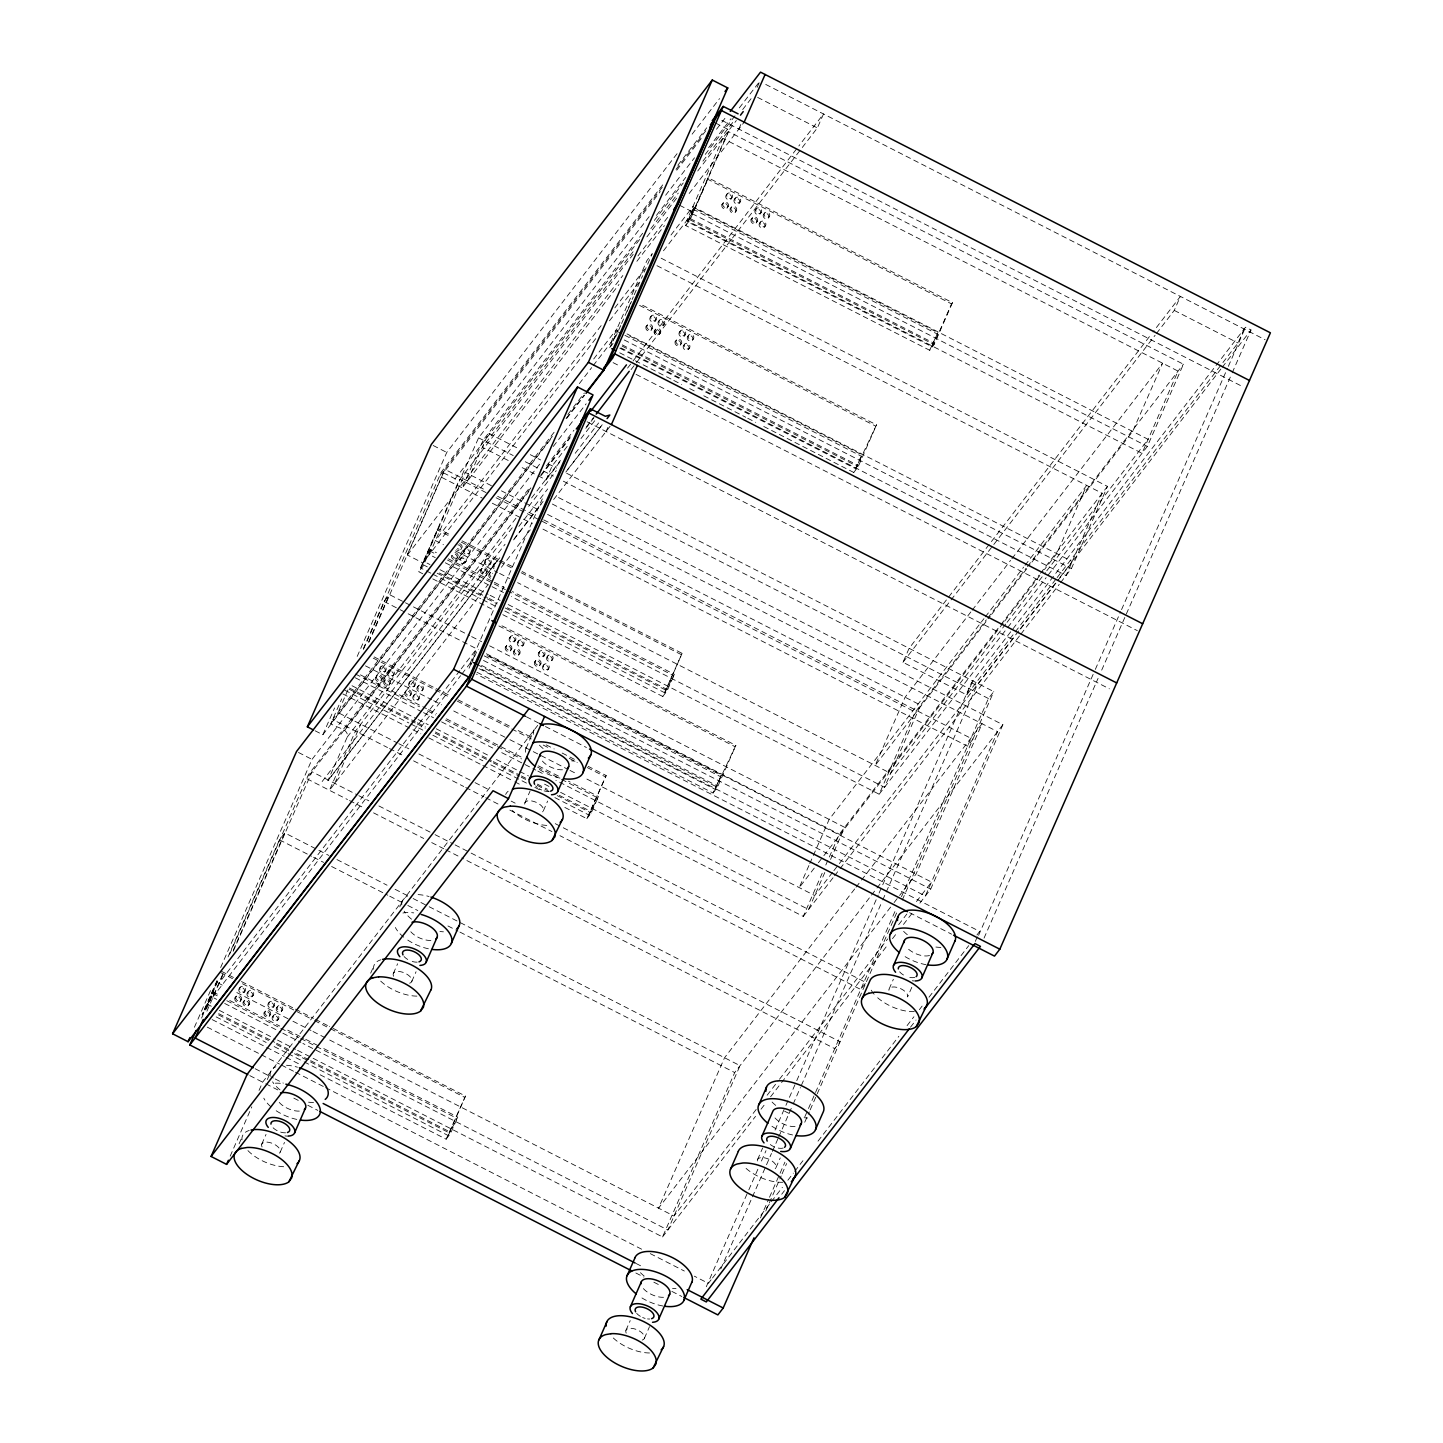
<?xml version="1.0" encoding="UTF-8"?>
<svg xmlns="http://www.w3.org/2000/svg" width="1443" height="1443" viewBox="0 0 1443 1443"><rect width="100%" height="100%" fill="white"/><g stroke="black" fill="none" stroke-linecap="round" stroke-linejoin="round"><path stroke-width="0.75" stroke-dasharray="5 3.75" d="M499.801 557.738L327.886 780.735L347.276 737.012C349.098 728.264 335.263 727.813 330.862 723.592L341.72 698.863M270.49 1014.573L270.689 1013.888A3.084 2.67 37.6 0 0 265.079 1011.651L264.881 1012.319A3.084 2.67 37.6 0 0 270.49 1014.573L269.156 1016.359M411.183 694.047L411.399 693.361A3.084 2.67 37.6 0 0 405.79 691.125L405.573 691.792A3.084 2.67 37.6 0 0 411.183 694.047L409.866 695.833M480.772 570.147L480.573 570.833A3.084 2.67 37.6 0 0 486.183 573.069L486.399 572.402A3.084 2.67 37.6 0 0 480.772 570.147L481.691 568.993M534.505 662.193L534.307 662.86A3.084 2.67 37.6 0 0 539.916 665.115L540.115 664.429A3.084 2.67 37.6 0 0 534.505 662.193L535.84 660.389M681.547 343.362L681.763 342.694A3.084 2.67 37.6 0 0 676.154 340.44L675.937 341.125A3.084 2.67 37.6 0 0 681.547 343.362L680.212 345.166M752.074 218.254L751.875 218.939A3.084 2.67 37.6 0 0 757.485 221.176L757.683 220.508A3.084 2.67 37.6 0 0 752.074 218.254L751.118 219.552M451.641 555.339L451.461 555.771A3.084 2.67 37.6 0 0 456.98 558.315L457.233 557.647A3.084 2.67 37.6 0 0 452.723 554.166M194.408 1027.272L211.598 988.13M220.653 967.513L312.013 759.397L540.927 462.463M315.097 730.789L322.835 734.74L334.596 707.954M357.197 656.439L446.753 452.435L678.408 151.948M217.027 980.519L202.128 1014.447L206.529 1008.765L213.744 992.315L219.733 995.399M217.153 981.186L204.166 1010.767L213.744 992.315M211.327 1006.258L207.305 1004.202L217.226 981.601M228.048 956.943L279.473 839.826L284.794 832.918L316.883 849.332M363.347 648.737L384.091 601.497L389.412 594.588L403.445 601.749M201.587 1018.109L218.795 978.895M229.671 954.112L308.495 774.548L529.924 487.337M363.438 649.386L441.251 472.114L664.069 183.117M222.565 974.692L212.644 997.293L216.648 999.35M233.387 950.035L284.794 832.918M368.668 641.828L389.412 594.588M206.908 1011.2L224.116 971.987M233.189 951.334L312.013 771.752L356.836 794.66M347.943 689.898L337.987 712.571L396.843 742.676M368.759 642.478L444.787 469.318L485.588 490.169M595.761 338.618L422.853 562.914L407.377 554.996L443.452 472.817L660.281 191.558M422.763 573.773L418.777 571.735L458.928 480.717L633.188 254.311M430.79 573.16L420.797 568.055L438.113 528.607L450.108 534.74M649.134 216.648L478.589 437.86L460.642 478.3M420.797 568.055L430.375 549.603L436.363 552.669M430.375 549.603L423.16 566.053L418.777 571.735M334.776 783.387L360.75 724.224M467.55 480.952L488.474 433.279L518.542 448.665M230.177 1156.15L251.822 1106.835M259.037 1090.403L262.644 1082.178L537.716 725.396M239.087 1143.83L242.586 1135.857M267.298 1079.562L270.797 1071.59M538.095 475.757L546.067 479.834L552.2 465.855L568.65 444.534M470.147 663.275L542.297 498.899M610.858 342.749L646.933 260.57L652.254 253.661L641.432 278.319M469.047 668.253L476.262 651.803M609.758 347.727L617.911 330.068L611.778 344.029M471.067 664.556L476.334 652.579M620.688 325.577L616.179 335.84L593.037 365.855M621.59 323.521L633.315 296.807M634.217 294.751L640.53 280.375M261.76 1144.137L266.017 1134.432M627.272 311.201L631.601 301.334M952.47 302.669L951.532 303.896L707.521 179.148L708.459 177.922L952.47 302.669L934.072 344.588L929.689 350.288L685.678 225.523L693.83 207.882L937.842 332.63L931.709 346.591L687.698 221.843L693.83 207.882M280.213 1152.127L284.487 1142.423M687.698 221.843L690.205 218.596L728.192 131.475L1183.422 364.213L1147.347 446.392L1047.51 575.901M663.491 250.775L693.199 212.229L729.274 130.05L713.798 122.132M685.678 225.523L690.061 219.841L708.459 177.922M606.078 431.493L607.864 427.417M738.834 129.058L741.449 123.088M757.142 87.374L759.758 81.385L737.589 110.155M370.671 973.159L374.17 965.187M399.747 906.907L402.381 900.937M393.344 973.484L397.601 963.762M411.796 981.456L416.053 971.752M526.082 748.196L533.946 730.266M802.29 147.493L817.369 127.94L823.502 113.961L798.827 145.959M524.909 802.813L530.032 791.161M543.362 810.804L547.637 801.081M320.13 1074.782L446.14 1139.194L465.476 1096.067L329.473 1026.532M564.844 807.431L586.832 818.668L606.186 775.54L588.185 766.341M304.166 1061.886L448.16 1135.515L465.476 1096.067M554.87 797.6L588.87 814.988L606.186 775.54M448.16 1135.515L457.738 1117.08L321.735 1047.546M588.87 814.988L598.448 796.554L568.434 781.204M446.14 1139.194L450.523 1133.513L457.738 1117.08M586.832 818.668L591.233 812.986L598.448 796.554M502.777 614.682L662.77 696.482L682.106 653.354L522.113 571.554M504.797 611.002L664.79 692.802L682.106 653.354M664.79 692.802L674.368 674.35L512.373 591.54M662.77 696.482L667.153 690.8L674.368 674.35M477.056 672.33L713.058 793.001L721.211 775.342L485.209 654.671M763.744 426.461L853.751 472.474L861.904 454.816L627.903 335.173M479.076 668.65L715.079 789.303L721.211 775.342M619.769 348.124L855.771 468.777L861.904 454.816M715.079 789.303L735.84 745.382L499.837 624.729M855.771 468.777L876.532 424.873L640.53 304.202M713.058 793.001L717.442 787.301L735.84 745.382M853.751 472.474L858.134 466.774L876.532 424.873M929.689 350.288L937.842 332.63M931.709 346.591L934.216 343.344L951.532 303.896M808.91 865.547L799.224 887.625L817.027 864.519M809.794 863.545L812.427 857.521M813.311 855.519L829.166 819.408L983.946 618.65M1055.753 579.365L966.702 694.877L902.975 662.301L909.108 648.322L1151.622 333.766M297.547 1050.342L662.535 1236.94L734.703 1072.564L870.147 896.879M560.587 792.351L803.246 916.413L822.185 873.268M825.793 865.042L839.321 834.234L999.422 626.551M824.801 872.528L808.567 909.505L555.88 780.32M830.555 859.415L844.642 827.326L489.682 645.851M625.937 1330.338L630.212 1320.634M508.17 604.545L879.166 794.227L915.259 712.048L986.327 619.859M644.408 1338.31L649.512 1326.658M757.521 1159.667L762.644 1148.015M706.276 1286.759L747.907 1191.936M748.809 1189.88L757.864 1169.263M761.471 1161.02L765.999 1150.702M775.053 1130.085L785.01 1107.412M785.912 1105.356L795.869 1082.683M796.77 1080.609L878.21 895.075M879.112 893.019L881.835 886.832M882.737 884.775L971.428 682.737L1245.543 327.2L1251.009 329.978L1231.997 373.268M966.702 694.877L972.835 680.916M720.779 1268.938L771.464 1153.498M772.366 1151.442L777.795 1139.068M778.697 1137.012L792.279 1106.078M793.181 1104.021L800.414 1087.535M801.334 1085.461L881.871 902.001M882.773 899.927L976.893 685.533L1015.259 635.75M775.973 1167.658L780.248 1157.935M760.461 1217.91L768.614 1199.331M769.516 1197.257L784.92 1162.174M804.851 1116.756L807.575 1110.569M808.477 1108.495L896.031 909.054M901.46 896.698L988.455 698.52L993.776 691.612L566.666 473.268M765.782 1211.002L781.186 1175.901M782.088 1173.844L786.615 1163.527M804.743 1122.239L809.27 1111.922M810.19 1109.847L896.824 912.463M902.254 900.089L993.776 691.612M1156.456 333.513L1174.259 310.407L1180.392 296.428L1152.993 331.98M919.894 903.12L930.699 889.104L1002.867 724.729L555.645 496.103M1060.605 582.593L1071.409 568.578L1107.484 486.399L660.281 257.756M889.104 989.014L893.361 979.292M911.814 987.283L907.557 996.987A10.083 4.924 23.7 0 0 898.971 987.968A10.083 4.924 23.7 0 0 888.906 990.313M975.306 941.431L977.939 935.443M1222.924 362.536L1238.004 342.983L1244.137 329.022M978.588 935.335L1094.407 671.464M1095.327 669.408L1120.652 611.688M1121.554 609.613L1227.434 368.416M1228.354 366.36L1245.543 327.2M984.036 938.13L1098.069 678.372M1101.694 670.129L1231.095 375.342M385.119 679.978L384.776 680.573A3.084 2.67 37.6 0 0 389.971 683.784L390.313 683.17A3.084 2.67 37.6 0 0 385.119 679.978L383.892 681.709M459.776 559.613L460.119 559A3.084 2.67 37.6 0 1 465.313 562.211L464.971 562.806A3.084 2.67 37.6 0 1 459.776 559.613L461.057 557.774A3.084 2.67 37.6 0 1 466.251 560.984L465.909 561.598A3.084 2.67 37.6 0 1 460.714 558.387L461.057 557.774M389.033 684.992L389.376 684.397A3.084 2.67 37.6 0 0 384.181 681.186L383.838 681.799A3.084 2.67 37.6 0 0 389.033 684.992L390.259 683.26M244.426 1000.486L244.083 1001.099A3.084 2.67 37.6 0 0 249.278 1004.31L249.621 1003.697A3.084 2.67 37.6 0 0 244.426 1000.486L243.182 1002.236M248.34 1005.518L248.683 1004.923A3.084 2.67 37.6 0 0 243.488 1001.713L243.127 1002.326A3.084 2.67 37.6 0 0 248.34 1005.518L249.567 1003.787M655.483 329.293L655.14 329.906A3.084 2.67 37.6 0 0 660.335 333.099L660.678 332.503A3.084 2.67 37.6 0 0 655.483 329.293L654.256 331.024M731.421 207.107L731.06 207.72A3.084 2.67 37.6 0 0 736.273 210.912L736.615 210.317A3.084 2.67 37.6 0 0 731.421 207.107L730.176 208.838M659.397 334.325L659.74 333.712A3.084 2.67 37.6 0 0 654.545 330.519L654.202 331.114A3.084 2.67 37.6 0 0 659.397 334.325L660.623 332.593M735.317 212.139L735.677 211.526A3.084 2.67 37.6 0 0 730.483 208.333L730.122 208.928A3.084 2.67 37.6 0 0 735.317 212.139L736.561 210.407M514.772 649.819L514.429 650.432A3.084 2.67 37.6 0 0 519.624 653.625L519.985 653.03A3.084 2.67 37.6 0 0 514.772 649.819L513.546 651.551M518.686 654.851L519.047 654.238A3.084 2.67 37.6 0 0 513.834 651.046L513.492 651.641A3.084 2.67 37.6 0 0 518.686 654.851L519.931 653.12M692.117 134.163L719.534 98.611M677.813 165.278L706.709 127.814M662.265 187.211L439.448 476.226L482.269 498.106M676.009 169.372L707.647 128.355M676.749 170.202L701.46 138.149M665.638 195.238L694.516 157.774M716.522 129.239L726.154 116.757M642.676 233.243L483.134 440.187L462.211 487.86L619.011 284.487M656.439 215.404L685.768 177.363M708.693 147.619L730.988 118.705M454.924 479.094L640.584 238.257M654.346 220.418L683.224 182.954M705.23 154.419L735.497 115.169M633.062 251.749L482.341 447.258L508.225 460.479M650.865 228.643L678.264 193.109M702.939 161.111L734.451 120.238M742.676 109.578L752.254 97.132M646.933 236.85L676.587 198.214M697.727 170.995L736.345 120.527M407.377 554.996L622.835 275.523M637.932 255.934L669.498 215.007M636.886 261.291L664.393 225.613M689.159 193.506L744.173 122.15M438.113 528.607L437.175 529.815L449.17 535.948M601.136 325.631L435.407 540.602L443.416 544.714M614.844 307.864L646.338 266.991M670.995 235.011L692.911 206.583L1148.141 439.339L1046.788 570.797M609.487 320.815L638.834 282.756M593.704 358.982L616.991 328.788M579.346 383.622L591.666 367.622M726.316 195.021L727.254 193.795M610.84 346.302L613.041 343.452M721.987 204.653L723.448 202.669M460.678 549.675L461.616 548.448M731.024 198.99A3.084 2.67 37.6 0 0 729.022 194.264A3.084 2.67 37.6 0 0 725.973 197.763A3.084 2.67 37.6 0 0 731.024 198.99L731.962 197.781A3.084 2.67 37.6 0 0 729.96 193.037A3.084 2.67 37.6 0 0 726.911 196.537A3.084 2.67 37.6 0 0 731.962 197.781M554.094 432.269L332.666 719.48L387.518 747.528M567.857 414.43L584.361 393.019M726.911 208.189L728.354 206.205M464.159 549.873L465.097 548.665M734.505 199.206L735.443 197.98M330.862 723.592L552.29 436.381M566.053 418.542L583.928 395.346M322.835 734.74L550.378 439.592M566.828 418.254L584.649 395.148M380.032 667.875L380.97 666.648M650.378 317.207L651.334 315.981M468.867 553.859A3.084 2.67 37.6 0 0 466.847 549.116A3.084 2.67 37.6 0 0 463.816 552.615A3.084 2.67 37.6 0 0 468.867 553.859L469.805 552.633A3.084 2.67 37.6 0 0 467.785 547.907A3.084 2.67 37.6 0 0 464.754 551.406A3.084 2.67 37.6 0 0 469.805 552.633M739.231 203.174A3.084 2.67 37.6 0 0 737.211 198.449A3.084 2.67 37.6 0 0 734.162 201.948A3.084 2.67 37.6 0 0 739.231 203.174L740.169 201.966A3.084 2.67 37.6 0 0 738.149 197.222A3.084 2.67 37.6 0 0 735.118 200.721A3.084 2.67 37.6 0 0 740.169 201.966M553.264 446.464L586.165 403.787M375.703 677.525L377.146 675.54M646.067 326.839L647.51 324.855M464.971 562.806L466.197 561.074M384.74 671.861A3.084 2.67 37.6 0 0 382.72 667.117A3.084 2.67 37.6 0 0 379.689 670.616A3.084 2.67 37.6 0 0 384.74 671.861L385.678 670.634A3.084 2.67 37.6 0 0 383.658 665.908A3.084 2.67 37.6 0 0 380.627 669.39A3.084 2.67 37.6 0 0 385.678 670.634M655.104 321.176A3.084 2.67 37.6 0 0 653.084 316.45A3.084 2.67 37.6 0 0 650.035 319.949A3.084 2.67 37.6 0 0 655.104 321.176L656.042 319.967A3.084 2.67 37.6 0 0 654.022 315.223A3.084 2.67 37.6 0 0 650.991 318.723A3.084 2.67 37.6 0 0 656.042 319.967M546.428 465.927L573.935 430.248M650.973 330.375L652.416 328.391M388.221 672.059L389.159 670.851M658.585 321.392L659.523 320.166M530.88 487.878L306.692 778.661L347.492 799.53M540.512 475.396L572.131 434.361M344.516 730.573L528.823 491.522M541.197 475.469L570.075 438.005M627.561 368.109L631.673 362.788M633.044 361.003L797.456 147.745M392.929 676.046A3.084 2.67 37.6 0 0 390.909 671.32A3.084 2.67 37.6 0 0 387.878 674.819A3.084 2.67 37.6 0 0 392.929 676.046L393.867 674.819A3.084 2.67 37.6 0 0 391.865 670.093A3.084 2.67 37.6 0 0 388.816 673.592A3.084 2.67 37.6 0 0 393.867 674.819M663.293 325.36A3.084 2.67 37.6 0 0 661.273 320.635A3.084 2.67 37.6 0 0 658.242 324.134A3.084 2.67 37.6 0 0 663.293 325.36L664.231 324.152A3.084 2.67 37.6 0 0 662.211 319.426A3.084 2.67 37.6 0 0 659.18 322.925A3.084 2.67 37.6 0 0 664.231 324.152M347.276 737.012L517.821 515.8M531.565 497.961L560.443 460.497M586.579 426.605L593.452 417.694M546.067 479.834L561.147 460.281M585.804 428.3L594.029 417.622M631.024 369.642L800.919 149.26M485.028 560.678L485.966 559.451M755.374 209.993L756.312 208.784M512.211 527.759L355.429 731.132L329.455 790.295L487.626 585.136M528.715 506.349L556.222 470.671M580.988 438.564L594.732 420.725M481.168 569.57L482.106 568.362M751.532 218.903L752.47 217.677M322.15 781.529L505.068 544.264M518.831 526.424L547.709 488.961M575.216 453.282L598.592 422.961M489.88 564.466A3.084 2.67 37.6 0 0 487.662 559.794A3.084 2.67 37.6 0 0 484.812 563.437A3.084 2.67 37.6 0 0 489.88 564.466L490.818 563.257A3.084 2.67 37.6 0 0 488.6 558.585A3.084 2.67 37.6 0 0 485.75 562.229A3.084 2.67 37.6 0 0 490.818 563.257M760.245 213.798A3.084 2.67 37.6 0 0 758.026 209.127A3.084 2.67 37.6 0 0 755.158 212.77A3.084 2.67 37.6 0 0 760.245 213.798L761.183 212.572A3.084 2.67 37.6 0 0 758.964 207.9A3.084 2.67 37.6 0 0 756.096 211.544A3.084 2.67 37.6 0 0 761.183 212.572M485.786 573.647L487.139 571.789M756.15 222.98L757.503 221.104M493.344 564.844L494.3 563.636M763.708 214.177L764.646 212.951M328.517 779.761L497.673 560.335M514.177 538.924L543.073 501.461M567.821 469.354L602.2 424.747M513.564 539.898L541.071 504.22M565.818 472.114L602.958 423.953M489.321 573.809L490.259 572.6M759.667 223.142L760.623 221.915M409.091 682.864L410.028 681.637M679.455 332.179L680.393 330.97M768.289 218.001A2.994 2.597 37.6 0 0 766.305 213.42A2.994 2.597 37.6 0 0 763.401 216.829A2.994 2.597 37.6 0 0 768.289 218.001L769.227 216.775A2.994 2.597 37.6 0 0 767.261 212.211A2.994 2.597 37.6 0 0 764.339 215.62A2.994 2.597 37.6 0 0 769.227 216.775M501.37 567.297L530.248 529.834M553.643 499.512L611.399 424.585M675.18 341.738L676.533 339.863M764.393 227.11A3.084 2.67 37.6 0 0 762.373 222.384A3.084 2.67 37.6 0 0 759.343 225.884A3.084 2.67 37.6 0 0 764.393 227.11L765.331 225.902A3.084 2.67 37.6 0 0 763.311 221.158A3.084 2.67 37.6 0 0 760.281 224.657A3.084 2.67 37.6 0 0 765.331 225.902M413.943 686.67A3.084 2.67 37.6 0 0 411.742 681.998A3.084 2.67 37.6 0 0 408.874 685.623A3.084 2.67 37.6 0 0 413.943 686.67L414.881 685.443A3.084 2.67 37.6 0 0 412.68 680.771A3.084 2.67 37.6 0 0 409.812 684.415A3.084 2.67 37.6 0 0 414.881 685.443M684.307 335.985A3.084 2.67 37.6 0 0 682.088 331.313A3.084 2.67 37.6 0 0 679.238 334.956A3.084 2.67 37.6 0 0 684.307 335.985L685.245 334.776A3.084 2.67 37.6 0 0 683.026 330.104A3.084 2.67 37.6 0 0 680.176 333.73A3.084 2.67 37.6 0 0 685.245 334.776M417.424 687.03L418.362 685.822M687.77 336.363L688.708 335.137M413.383 695.995L414.321 694.786M683.748 345.328L684.685 344.101M422.005 690.854A2.994 2.597 37.6 0 0 420.021 686.291A2.994 2.597 37.6 0 0 417.099 689.7A2.994 2.597 37.6 0 0 422.005 690.854L422.943 689.646A2.994 2.597 37.6 0 0 420.959 685.064A2.994 2.597 37.6 0 0 418.055 688.473A2.994 2.597 37.6 0 0 422.943 689.646M692.369 340.187A2.994 2.597 37.6 0 0 690.385 335.624A2.994 2.597 37.6 0 0 687.463 339.015A2.994 2.597 37.6 0 0 692.369 340.187L693.307 338.961A2.994 2.597 37.6 0 0 691.323 334.397A2.994 2.597 37.6 0 0 688.401 337.806A2.994 2.597 37.6 0 0 693.307 338.961M418.109 699.981A3.084 2.67 37.6 0 0 416.089 695.255A3.084 2.67 37.6 0 0 413.041 698.755A3.084 2.67 37.6 0 0 418.109 699.981L419.047 698.755A3.084 2.67 37.6 0 0 417.027 694.029A3.084 2.67 37.6 0 0 413.979 697.528A3.084 2.67 37.6 0 0 419.047 698.755M688.455 349.296A3.084 2.67 37.6 0 0 686.435 344.57A3.084 2.67 37.6 0 0 683.405 348.07A3.084 2.67 37.6 0 0 688.455 349.296L689.393 348.088A3.084 2.67 37.6 0 0 687.373 343.362A3.084 2.67 37.6 0 0 684.343 346.861A3.084 2.67 37.6 0 0 689.393 348.088M459.848 670.616L218.777 983.314L224.783 986.399M461.219 668.849L476.28 649.314M207.305 1004.202L460.57 675.721M461.94 673.935L472.817 659.83M239.322 988.401L240.259 987.174M509.686 637.734L510.624 636.507M235.011 998.051L236.454 996.067M505.357 647.366L506.8 645.382M244.029 992.387A3.084 2.67 37.6 0 0 242.027 987.643A3.084 2.67 37.6 0 0 238.979 991.143A3.084 2.67 37.6 0 0 244.029 992.387L244.985 991.161A3.084 2.67 37.6 0 0 242.965 986.435A3.084 2.67 37.6 0 0 239.917 989.916A3.084 2.67 37.6 0 0 244.985 991.161M514.393 641.702A3.084 2.67 37.6 0 0 512.391 636.976A3.084 2.67 37.6 0 0 509.343 640.476A3.084 2.67 37.6 0 0 514.393 641.702L515.331 640.494A3.084 2.67 37.6 0 0 513.329 635.75A3.084 2.67 37.6 0 0 510.281 639.249A3.084 2.67 37.6 0 0 515.331 640.494M239.917 1001.586L241.36 999.602M510.281 650.901L511.724 648.917M247.511 992.586L248.467 991.377M517.875 641.919L518.813 640.692M252.236 996.572A3.084 2.67 37.6 0 0 250.216 991.828A3.084 2.67 37.6 0 0 247.186 995.327A3.084 2.67 37.6 0 0 252.236 996.572L253.174 995.345A3.084 2.67 37.6 0 0 251.154 990.62A3.084 2.67 37.6 0 0 248.124 994.119A3.084 2.67 37.6 0 0 253.174 995.345M522.6 645.887A3.084 2.67 37.6 0 0 520.58 641.161A3.084 2.67 37.6 0 0 517.532 644.66A3.084 2.67 37.6 0 0 522.6 645.887L523.538 644.678A3.084 2.67 37.6 0 0 521.518 639.934A3.084 2.67 37.6 0 0 518.47 643.434A3.084 2.67 37.6 0 0 523.538 644.678M268.38 1003.39L269.336 1002.163M538.744 652.705L539.682 651.496M264.123 1012.932L265.476 1011.074M273.25 1007.178A3.084 2.67 37.6 0 0 271.031 1002.506A3.084 2.67 37.6 0 0 268.164 1006.15A3.084 2.67 37.6 0 0 273.25 1007.178L274.188 1005.969A3.084 2.67 37.6 0 0 271.969 1001.298A3.084 2.67 37.6 0 0 269.119 1004.941A3.084 2.67 37.6 0 0 274.188 1005.969M543.596 656.511A3.084 2.67 37.6 0 0 541.396 651.839A3.084 2.67 37.6 0 0 538.528 655.483A3.084 2.67 37.6 0 0 543.596 656.511L544.552 655.284A3.084 2.67 37.6 0 0 542.334 650.613A3.084 2.67 37.6 0 0 539.466 654.256A3.084 2.67 37.6 0 0 544.552 655.284M539.52 665.692L540.872 663.816M276.713 1007.557L277.651 1006.348M547.077 656.89L548.015 655.663M272.691 1016.521L273.629 1015.313M543.037 665.854L543.975 664.628M281.313 1011.381A2.994 2.597 37.6 0 0 279.329 1006.817A2.994 2.597 37.6 0 0 276.407 1010.226A2.994 2.597 37.6 0 0 281.313 1011.381L282.251 1010.172A2.994 2.597 37.6 0 0 280.267 1005.591A2.994 2.597 37.6 0 0 277.345 1009A2.994 2.597 37.6 0 0 282.251 1010.172M551.659 660.714A2.994 2.597 37.6 0 0 549.675 656.132A2.994 2.597 37.6 0 0 546.771 659.541A2.994 2.597 37.6 0 0 551.659 660.714L552.597 659.487A2.994 2.597 37.6 0 0 550.613 654.924A2.994 2.597 37.6 0 0 547.709 658.333A2.994 2.597 37.6 0 0 552.597 659.487M277.399 1020.508A3.084 2.67 37.6 0 0 275.379 1015.764A3.084 2.67 37.6 0 0 272.348 1019.263A3.084 2.67 37.6 0 0 277.399 1020.508L278.337 1019.281A3.084 2.67 37.6 0 0 276.316 1014.555A3.084 2.67 37.6 0 0 273.286 1018.055A3.084 2.67 37.6 0 0 278.337 1019.281M547.763 669.823A3.084 2.67 37.6 0 0 545.743 665.097A3.084 2.67 37.6 0 0 542.712 668.596A3.084 2.67 37.6 0 0 547.763 669.823L548.701 668.614A3.084 2.67 37.6 0 0 546.681 663.87A3.084 2.67 37.6 0 0 543.65 667.369A3.084 2.67 37.6 0 0 548.701 668.614M902.975 662.301L1155.085 335.281M970.85 611.94L905.104 697.222L875.161 765.439L990.223 616.197M972.221 610.155L1010.569 560.407M1011.94 558.639L1162.607 363.203L1132.665 431.421L1031.312 562.896M985.316 616.864L1023.664 567.117M1025.035 565.349L1086.687 485.389L1056.745 553.607L1044.407 569.588M987.697 618.073L1026.045 568.326M1027.416 566.558L1183.422 364.213M991.594 614.411L1029.941 564.664M1000.793 624.783L1039.158 575.035M1040.511 573.25L1107.484 486.399M818.397 862.752L822.51 857.413M823.881 855.645L1003.318 622.889M1004.689 621.121L1043.036 571.374M1005.699 624.097L890.638 773.34L517.622 582.647M1007.07 622.33L1045.417 572.582M879.166 794.227L1006.402 629.202M1007.773 627.416L1046.139 577.669M1057.124 577.579L1221.554 364.321M832.503 872.438L814.7 895.526L584.072 777.633M833.874 870.652L837.986 865.331M839.357 863.545L1018.794 630.807M1020.165 629.04L1058.513 579.292M1059.883 577.507L1072.221 561.525L627.02 333.91M1020.742 628.643L1056.384 582.431M1057.755 580.645L1220.85 369.101M1222.221 367.316L1251.009 329.978M803.246 916.413L833.224 877.524M834.595 875.757L838.708 870.418M840.079 868.65L1019.516 635.894M1020.886 634.126L1059.234 584.379M854.671 888.96L724.548 1057.737L658.531 1208.152L892.748 904.328M856.042 887.192L860.154 881.853M861.525 880.086L982.052 723.737L916.034 874.133L899.602 895.454M871.518 895.093L875.63 889.772M877.001 887.986L1002.867 724.729M894.119 902.56L898.231 897.221M756.186 1109.451L674.007 1216.052L327.056 1038.689M767.135 1095.237L778.102 1081.023M779.473 1079.256L887.679 938.906M898.646 924.692L906.853 914.032M916.449 901.586L931.511 882.052L486.309 654.437M662.535 1236.94L755.537 1116.323M761.002 1109.216L765.115 1103.895M770.598 1096.788L780.194 1084.342M781.565 1082.575L887.03 945.76M892.514 938.653L896.608 933.332M903.462 924.44L913.058 912.012M711.128 1279.779L708.387 1283.332L694.354 1276.171M712.499 1278.011L716.612 1272.672M717.983 1270.886L722.095 1265.565M723.466 1263.779L770.039 1203.354M771.41 1201.586L782.377 1187.373M787.86 1180.248L793.343 1173.141M794.714 1171.373L802.939 1160.713M818.001 1141.16L898.845 1036.308M907.07 1025.63L913.924 1016.756M919.389 1009.649L922.131 1006.078M928.985 997.203L968.722 945.652M976.947 934.992L979.689 931.438L476.443 674.152M781.709 1194.245L784.469 1190.673M910.515 1027.163L916.034 1020.021M765.746 84.434L1265.078 339.718M757.611 97.384L817.369 127.94M1174.259 310.407L1238.004 342.983M721.771 120.328L1242.134 386.363M692.893 209.091L936.904 333.838M679.671 205.303L693.199 212.229M692.117 213.654L1147.347 446.392M690.205 218.596L934.216 343.344M690.061 219.841L934.072 344.588M656.962 265.692L1102.163 493.308L1066.088 575.486L620.887 347.871M639.592 305.429L875.594 426.082M616.973 331.277L622.961 334.343M624.963 335.371L860.966 456.024M624.206 339.953L1071.409 568.578M622.276 344.877L858.278 465.53M622.131 346.122L858.134 466.774M619.75 352.832L671.753 379.419M673.755 380.447L681.745 384.523M689.754 388.618L695.742 391.684M703.751 395.779L745.742 417.243M747.745 418.272L755.753 422.366M613.077 362.626L620.67 366.504M636.056 374.368L1137.355 630.663M587.103 421.807L1109.378 688.816M530.284 454.653L540.602 459.938M548.214 463.834L556.637 468.127M971.428 682.737L976.893 685.533M478.589 437.86L513.221 455.555M525.252 461.706L541.287 469.913M543.289 470.941L553.318 476.064M563.347 481.186L988.455 698.52M522.168 467.622L536.111 474.747M552.326 504.04L997.528 731.637L925.378 896.013L480.176 668.398M433.207 445.508L446.753 452.435M491.414 485.714L465.349 472.384L429.274 554.581L435.281 557.647M501.442 490.854L539.556 510.335M547.564 514.429L920.58 705.14L884.505 787.319L511.489 596.608M497.619 496.32L535.714 515.8M543.74 519.895L972.853 739.285L967.531 746.193L540.422 527.831M486.093 492.622L460.028 479.292L423.935 561.489L429.96 564.556M496.121 497.763L540.241 520.31M542.243 521.338L915.259 712.048M443.452 472.817L458.928 480.717M492.297 503.228L532.395 523.737M462.103 540.872L498.106 559.271M500.108 560.299L514.105 567.46M461.165 542.099L497.168 560.497M499.17 561.525L513.167 568.686M521.176 572.763L681.168 654.563M455.465 550.865L497.564 572.384M499.585 573.412L509.595 578.535M448.376 558.82L492.37 581.313M494.372 582.323L504.365 587.445M429.437 550.829L435.425 553.896M447.438 560.028L505.429 589.682M507.431 590.71L673.43 675.577M445.31 562.788L503.463 592.514M439.989 569.696L488.113 594.3M490.115 595.328L500.144 600.45M423.304 564.808L427.29 566.846M439.303 572.979L487.301 597.528M489.303 598.538L497.294 602.633M507.305 607.756L667.297 689.556M437.157 573.214L485.155 597.745M487.157 598.773L497.15 603.877M505.158 607.972L667.153 690.8M432.792 574.188L480.79 598.719M482.792 599.747L496.789 606.908M432.774 578.896L494.769 610.587M498.899 625.955L734.902 746.608M405.465 602.777L411.471 605.862M413.474 606.89L469.624 635.587M471.645 636.616L481.655 641.738M384.091 601.497L398.124 608.657M400.126 609.686L406.15 612.77M408.153 613.798L478.336 649.675M486.363 653.769L839.321 834.234M484.271 655.898L720.273 776.55M483.495 660.461L930.699 889.104M481.583 665.403L717.586 786.056M477.435 664.61L717.442 787.301M526.424 716.828L538.437 722.961M545.472 726.551L586.435 747.492M909.541 912.679L951.55 934.162M374.17 656.926L434.181 687.608M436.183 688.618L448.178 694.75M458.171 699.873L510.173 726.46M518.181 730.555L532.178 737.698M546.176 744.859L554.184 748.953M562.175 753.048L576.172 760.208M373.232 658.152L433.243 688.816M435.245 689.844L449.242 697.005M457.233 701.1L531.24 738.924M543.235 745.057L549.242 748.123M569.245 758.351L577.236 762.445M587.247 767.55L605.248 776.749M365.494 665.872L431.673 699.711M433.676 700.721L441.684 704.833M453.733 710.984L507.864 738.672M509.884 739.682L568.037 769.426M570.039 770.454L576.064 773.52M360.443 674.873L426.443 708.603M428.445 709.631L436.435 713.726M446.446 718.83L522.438 757.683M538.437 765.872L560.443 777.11M355.501 674.043L419.498 706.763M427.507 710.858L435.497 714.934M445.508 720.057L495.508 745.616M497.492 746.644L521.5 758.91M537.499 767.081L559.505 778.336M561.507 779.364L597.51 797.763M355.339 677.795L421.518 711.633M423.521 712.644L433.549 717.784M441.576 721.879L493.722 748.538M501.731 752.633L535.822 770.075M537.842 771.085L543.849 774.169M352.02 685.732L416.197 718.542M418.199 719.552L428.228 724.693M436.255 728.787L488.383 755.447M496.41 759.541L528.499 775.955M544.534 784.144L550.559 787.229M349.368 688.004L415.368 721.753M417.37 722.781L425.36 726.875M435.371 731.98L491.36 760.605M493.362 761.633L519.372 774.927M521.374 775.955L527.362 779.022M537.373 784.126L547.366 789.249M559.361 795.382L591.377 811.742M349.224 689.249L415.223 722.997M417.225 724.025L425.216 728.12M435.227 733.224L491.233 761.85M493.217 762.878L519.227 776.172M521.23 777.2L527.218 780.266M537.229 785.371L549.224 791.504M557.232 795.598L591.233 812.986M344.859 690.241L408.856 722.961M410.858 723.989L422.853 730.122M432.864 735.227L482.864 760.786M490.854 764.88L526.857 783.296M534.866 787.373L540.854 790.439M342.839 693.921L420.833 733.802M428.842 737.896L480.844 764.483M482.846 765.493L512.842 780.843M514.844 781.853L520.833 784.938M398.845 743.686L408.874 748.827M418.903 753.949L473.051 781.619M475.054 782.647L489.087 789.826M511.147 801.099L515.151 803.156M555.248 823.664L561.273 826.731M563.275 827.759L866.053 982.557L860.731 989.465L559.956 835.695M389.52 748.556L403.553 755.735M413.582 760.858L463.708 786.489M465.71 787.517L483.766 796.734M485.768 797.763L499.801 804.941M509.83 810.064L551.929 831.583M298.467 752.47L312.013 759.397M358.838 795.688L368.867 800.811M378.896 805.952L433.026 833.621M435.046 834.649L453.084 843.866M455.086 844.895L469.119 852.073M471.139 853.102L840.079 1041.738L834.757 1048.646L461.796 857.954M349.513 800.558L363.546 807.719M373.575 812.86L423.701 838.473M431.71 842.586L443.741 848.737M445.761 849.765L459.794 856.926M318.885 850.342L328.914 855.483M336.94 859.577L387.067 885.208M395.093 889.303L411.129 897.51M413.131 898.538L427.182 905.717M429.184 906.745L740.025 1065.655L667.875 1230.031L302.886 1043.433M279.473 839.826L311.544 856.24M313.564 857.25L323.593 862.391M331.601 866.485L387.752 895.201M389.754 896.211L405.808 904.418M407.81 905.446L417.839 910.569M447.925 925.955L457.954 931.078M459.956 932.106L734.703 1072.564M221.482 971.319L233.477 977.452M241.468 981.547L293.47 1008.134M295.472 1009.144L313.474 1018.343M315.476 1019.371L327.471 1025.504M220.545 972.528L232.539 978.661M242.532 983.783L312.536 1019.57M314.538 1020.598L328.535 1027.759M330.537 1028.769L464.538 1097.275M236.814 992.55L290.963 1020.237M292.965 1021.247L311.021 1030.482M313.023 1031.511L325.054 1037.661M229.744 1000.504L279.744 1026.063M287.734 1030.158L303.733 1038.329M305.736 1039.357L319.733 1046.518M212.806 993.542L218.795 996.608M226.804 1000.702L278.806 1027.29M280.808 1028.3L298.791 1037.517M300.793 1038.527L456.8 1118.289M224.675 1003.444L280.826 1032.142M282.828 1033.17L300.884 1042.405M219.336 1010.353L275.487 1039.05M277.507 1040.078L295.544 1049.314M218.669 1013.653L274.675 1042.279M276.659 1043.307L288.672 1049.44M296.663 1053.534L308.658 1059.667M310.66 1060.677L450.667 1132.268M218.524 1014.898L268.524 1040.457M276.515 1044.552L292.532 1052.723M294.516 1053.751L308.531 1060.912M310.516 1061.94L450.523 1133.513M216.161 1016.9L266.161 1042.459M274.152 1046.554L286.165 1052.687M288.167 1053.715L302.164 1060.876M212.139 1019.57L284.145 1056.366M286.147 1057.394L300.144 1064.555M207.269 1027.145L259.397 1053.787M261.399 1054.815L279.437 1064.032M281.439 1065.06L293.47 1071.211M295.472 1072.221L323.539 1086.579M325.541 1087.607L642.243 1249.512M650.252 1253.624L684.343 1271.03M255.14 1068.722L273.304 1078.011M275.144 1078.949L283.315 1083.134M636.11 1263.491L642.117 1266.557M249.801 1075.63L263.816 1082.773M265.819 1083.801L277.814 1089.934M293.813 1098.123L299.819 1101.189M307.81 1105.284L317.821 1110.389M635.858 1272.997L643.867 1277.091M653.859 1282.196L659.866 1285.262M671.861 1291.395L681.872 1296.517M757.322 1160.984A10.083 4.924 23.7 0 1 768.632 1159.108A10.083 4.924 23.7 0 1 775.198 1168.704M795.075 1126.64A15.512 7.576 23.7 0 1 774.999 1117.946M807.629 1118A31.024 15.133 23.7 0 1 804.112 1117.676M789.141 1113.383A31.024 15.133 23.7 0 1 783.729 1110.713M775.757 1105.392A31.024 15.133 23.7 0 1 771.879 1101.839M782.719 1182.268A31.024 15.133 23.7 0 1 743.668 1166.088M783.188 1148.051A10.083 4.924 23.7 0 1 769.877 1144.245M792.568 1134.956A31.024 15.133 23.7 0 1 770.887 1125.558M393.614 976.298A10.083 4.924 23.7 0 1 398.052 971.41A10.083 4.924 23.7 0 1 409.956 976.568A10.083 4.924 23.7 0 1 409.632 983.224M443.434 931.817A31.024 15.133 23.7 0 1 439.917 931.475M411.562 919.209A31.024 15.133 23.7 0 1 404.166 911.182M401.785 904.959A31.024 15.133 23.7 0 1 407.449 896.121M418.109 894.606A31.024 15.133 23.7 0 1 429.058 896.518M428.373 948.773A31.024 15.133 23.7 0 1 405.158 938.257M403.697 937.138A31.024 15.133 23.7 0 1 395.382 927.506M402.94 913.004A31.024 15.133 23.7 0 1 413.744 912.878M416.919 996.121A31.024 15.133 23.7 0 1 379.491 979.905M373.575 969.227A31.024 15.133 23.7 0 1 380.844 959.793M417.135 962.156A10.083 4.924 23.7 0 1 410.046 960.659M407.738 959.469A10.083 4.924 23.7 0 1 404.076 956.511M430.88 940.439A15.512 7.576 23.7 0 1 410.804 931.763M626.226 1333.152A10.083 4.924 23.7 0 1 630.663 1328.263A10.083 4.924 23.7 0 1 642.568 1333.422A10.083 4.924 23.7 0 1 642.225 1340.078M649.747 1319.01A10.083 4.924 23.7 0 1 647.528 1318.902M645.111 1318.397A10.083 4.924 23.7 0 1 642.658 1317.513M640.349 1316.323A10.083 4.924 23.7 0 1 636.688 1313.364M663.491 1297.293A15.512 7.576 23.7 0 1 643.416 1288.617M676.046 1288.671A31.024 15.133 23.7 0 1 672.528 1288.328M644.173 1276.063A31.024 15.133 23.7 0 1 639.195 1271.301M649.53 1352.975A31.024 15.133 23.7 0 1 612.085 1336.759M662.842 1305.987A31.024 15.133 23.7 0 1 639.303 1296.229M914.754 977.38A10.083 4.924 23.7 0 1 908.26 977.055M903.498 974.999A10.083 4.924 23.7 0 1 898.755 970.454M914.303 1011.615A31.024 15.133 23.7 0 1 875.252 995.436M874.151 994.227A31.024 15.133 23.7 0 1 870.796 989.375M929.526 955.5A15.512 7.576 23.7 0 1 906.565 947.275M940.89 947.384A31.024 15.133 23.7 0 1 935.677 947.005M907.322 934.721A31.024 15.133 23.7 0 1 903.444 931.168M925.991 964.664A31.024 15.133 23.7 0 1 902.452 954.905M915.692 980.951A15.512 7.576 23.7 0 1 912.283 980.771M524.711 804.13A10.083 4.924 23.7 0 1 536.02 802.254A10.083 4.924 23.7 0 1 542.586 811.85M559.956 778.102A31.024 15.133 23.7 0 1 538.275 768.704M525.486 752.218A31.024 15.133 23.7 0 1 528.481 744.949M575.017 761.146A31.024 15.133 23.7 0 1 571.5 760.822M543.145 748.538A31.024 15.133 23.7 0 1 539.267 744.985M533.351 734.307A31.024 15.133 23.7 0 1 536.363 727.019M546.807 825.396A31.024 15.133 23.7 0 1 512.265 810.443M505.663 794.498A31.024 15.133 23.7 0 1 508.152 791.269M548.701 791.486A10.083 4.924 23.7 0 1 544.083 790.872M541.63 789.988A10.083 4.924 23.7 0 1 539.321 788.798M537.283 787.391A10.083 4.924 23.7 0 1 535.66 785.84M562.463 769.786A15.512 7.576 23.7 0 1 542.388 761.092M262.049 1146.951A10.083 4.924 23.7 0 1 271.645 1143.109A10.083 4.924 23.7 0 1 279.437 1153.173M313.546 1102.524A31.024 15.133 23.7 0 1 308.351 1102.145M279.996 1089.862A31.024 15.133 23.7 0 1 272.583 1081.853M270.202 1075.63A31.024 15.133 23.7 0 1 275.866 1066.774M286.526 1065.277A31.024 15.133 23.7 0 1 297.474 1067.189M296.807 1119.425A31.024 15.133 23.7 0 1 273.575 1108.927M270.743 1106.637A31.024 15.133 23.7 0 1 263.798 1098.177M275.36 1083.188A31.024 15.133 23.7 0 1 282.179 1083.531M283.658 1166.738A31.024 15.133 23.7 0 1 247.907 1150.576M241.991 1139.88A31.024 15.133 23.7 0 1 249.26 1130.446M285.552 1132.827A10.083 4.924 23.7 0 1 271.428 1125.594M299.314 1111.11A15.512 7.576 23.7 0 1 279.239 1102.416M288.347 1136.074A15.512 7.576 23.7 0 1 284.938 1135.912M494.372 566.955A2.994 2.597 37.6 0 1 496.158 562.806M490.873 576.605A3.084 2.67 37.6 0 1 492.189 571.753M459.596 543.722A3.084 2.67 37.6 0 1 461.976 547.853A3.084 2.67 37.6 0 1 457.503 548.466M493.957 568.722A2.994 2.597 37.6 0 1 495.959 564.105M490.602 578.264A3.084 2.67 37.6 0 1 488.943 574.404A3.084 2.67 37.6 0 1 492.766 573.34M457.9 544.841A3.084 2.67 37.6 0 1 461.165 548.737A3.084 2.67 37.6 0 1 456.565 549.693M452.362 555.284A3.084 2.67 37.6 0 0 457.918 557.088L458.171 556.439A3.084 2.67 37.6 0 0 452.651 553.896M264.141 1012.86L263.943 1013.545A3.084 2.67 37.6 0 0 269.552 1015.782L269.751 1015.114A3.084 2.67 37.6 0 0 264.141 1012.86M404.852 692.333L404.635 693.019A3.084 2.67 37.6 0 0 410.245 695.255L410.461 694.588A3.084 2.67 37.6 0 0 404.852 692.333M481.728 568.939L481.511 569.606A3.084 2.67 37.6 0 0 487.121 571.861L487.337 571.175A3.084 2.67 37.6 0 0 481.728 568.939M535.443 660.966L535.245 661.652A3.084 2.67 37.6 0 0 540.854 663.888L541.053 663.221A3.084 2.67 37.6 0 0 535.443 660.966M675.198 341.666L674.999 342.352A3.084 2.67 37.6 0 0 680.609 344.588L680.807 343.903A3.084 2.67 37.6 0 0 675.198 341.666M751.136 219.48L750.937 220.148A3.084 2.67 37.6 0 0 756.547 222.402L756.745 221.717A3.084 2.67 37.6 0 0 751.136 219.48M235.083 997.835L234.83 998.484A3.084 2.67 37.6 0 0 240.35 1001.027L240.602 1000.36A3.084 2.67 37.6 0 0 235.083 997.835M236.021 996.608L235.768 997.275A3.084 2.67 37.6 0 0 241.288 999.801L241.54 999.151A3.084 2.67 37.6 0 0 236.021 996.608M375.775 677.308L375.541 677.976A3.084 2.67 37.6 0 0 381.042 680.501L381.295 679.851A3.084 2.67 37.6 0 0 375.775 677.308M376.731 676.082L376.479 676.749A3.084 2.67 37.6 0 0 381.98 679.292L382.233 678.625A3.084 2.67 37.6 0 0 376.731 676.082M505.447 647.167L505.194 647.817A3.084 2.67 37.6 0 0 510.696 650.36L510.948 649.693A3.084 2.67 37.6 0 0 505.447 647.167M506.385 645.941L506.132 646.608A3.084 2.67 37.6 0 0 511.652 649.134L511.886 648.466A3.084 2.67 37.6 0 0 506.385 645.941M646.139 326.641L645.887 327.29A3.084 2.67 37.6 0 0 651.406 329.834L651.659 329.166A3.084 2.67 37.6 0 0 646.139 326.641M647.077 325.415L646.825 326.082A3.084 2.67 37.6 0 0 652.344 328.607L652.597 327.958A3.084 2.67 37.6 0 0 647.077 325.415M722.077 204.437L721.825 205.104A3.084 2.67 37.6 0 0 727.344 207.648L727.579 206.98A3.084 2.67 37.6 0 0 722.077 204.437M723.015 203.229L722.763 203.878A3.084 2.67 37.6 0 0 728.282 206.421L728.517 205.754A3.084 2.67 37.6 0 0 723.015 203.229M722.853 138.384L686.778 220.563L1142.008 453.3L1178.083 371.122L722.853 138.384"/><path stroke-width="1.5" d="M290.837 1179.238L289.033 1181.546L299.386 1160.406M422.402 1008.567L420.616 1010.894L430.97 989.754M553.986 837.896L552.2 840.223L562.536 819.083M655.014 1365.421L653.228 1367.748L663.564 1346.608M786.597 1194.75L784.794 1197.077L795.147 1175.937M918.163 1024.097L916.377 1026.424L926.731 1005.284M172.601 1033.783L296.536 751.478L577.543 386.995L593.019 394.913L469.083 677.218L188.077 1041.702L172.601 1033.783L453.607 669.299L577.543 386.995M313.149 729.797L307.359 726.821L431.277 444.516L712.283 80.032L727.759 87.951L603.841 370.256L586.02 393.362M188.077 1041.702L189.899 1037.589M247.817 1074.602L189.809 1044.948L196.14 1030.5M203.283 1019.461L195.13 1038.04L253.265 1067.748M544.588 716.468L508.513 798.664L226.569 1164.375L211.075 1156.456L247.168 1074.277L529.112 708.567M226.569 1164.375L228.373 1160.262M307.359 726.821L588.365 362.337L712.283 80.032M583.315 419.859L466.432 686.146L525.468 716.323M609.289 360.678L716.071 117.424M189.809 1044.948L471.753 679.238L590.44 408.838L605.339 416.287L609.83 415.025L607.088 418.596M738.113 113.835L723.214 106.403L612.806 357.882L586.688 391.774M294.57 1132.917L305.519 1107.953M611.399 424.585L637.373 365.422M744.173 122.15L765.097 74.477M426.136 962.247L437.103 937.283M451.298 943.415L459.163 925.486M529.328 779.31L540.277 754.328M557.719 791.594L568.668 766.612M582.882 772.763L590.746 754.833M598.899 1339.97L606.781 1322.041M627.11 1275.72L634.992 1257.791M630.357 1306.817L641.305 1281.853M658.748 1319.1L669.714 1294.137M730.483 1169.317L738.347 1151.388M758.693 1105.049L766.558 1087.12M683.91 1300.269L691.774 1282.34M761.922 1136.164L772.889 1111.2A15.512 7.576 23.7 0 1 791.81 1111.2A15.512 7.576 23.7 0 1 800.089 1125.107M790.331 1148.448L801.28 1123.466M683.874 1297.528L717.874 1314.916L723.196 1308.007L754.004 1237.823M862.066 998.646L869.931 980.717A31.024 15.133 23.7 0 1 907.773 980.735A31.024 15.133 23.7 0 1 924.314 1008.531M890.259 934.397L898.141 916.467M815.475 1129.616L823.358 1111.687A31.024 15.133 23.7 0 0 796.933 1083.909A31.024 15.133 23.7 0 0 765.962 1091.161M893.506 965.493L904.472 940.529M921.897 977.777L932.863 952.813M947.059 958.946L954.923 941.016M953.552 935.19L994.498 956.114L999.819 949.205L1270.399 332.81L760.533 72.15L730.284 111.4M725.017 91.504L727.759 87.951M712.211 120.671L723.214 106.403M710.407 124.783L721.41 110.516L1249.476 380.483M709.685 127.471L713.798 122.132L677.723 204.329L673.61 209.668M740.475 115.169L743.217 111.598M603.607 368.055L614.61 353.769L1142.676 623.755M588.906 400.234L591.648 396.681M580.826 421.338L590.44 408.838M576.262 429.004L588.636 412.951L1116.702 682.936M590.71 411.255L626.46 364.863M596.212 414.123L629.22 371.302M201.262 1024.061L472.564 672.167M211.075 1156.456L493.037 790.746L508.513 798.664M778.986 1197.78L700.847 1299.133L706.312 1301.929L980.428 946.374L974.963 943.578L924.223 1009.397M791.305 1181.799L909.18 1028.913M373.016 977.759L378.733 976.803M868.776 993.289L874.043 992.405M241.432 1148.412L247.15 1147.474A30.934 15.097 23.7 0 1 279.383 1157.809A30.934 15.097 23.7 0 1 291.486 1178.336M610.894 1333.729L605.627 1334.613A31.024 15.133 23.7 0 0 611.038 1360.533A31.024 15.133 23.7 0 0 653.354 1367.82M510.317 806.132L504.599 807.088A31.024 15.133 23.7 0 0 510.01 833.008A31.024 15.133 23.7 0 0 552.326 840.313M610.93 1333.729L611.345 1333.657A30.934 15.097 23.7 0 1 643.56 1344.01A30.934 15.097 23.7 0 1 655.663 1364.519M611.742 348.737L615.746 350.793M588.365 362.337L603.841 370.256M491.829 620.634L495.833 622.691M473.43 662.553L477.435 664.61M453.607 669.299L469.083 677.218M471.753 679.238L999.819 949.205M539.466 723.484L543.47 725.54M589.484 749.061L907.539 911.669M323.142 1103.48L635.191 1263.022M687.193 1289.609L723.196 1308.007M319.823 1111.417L631.854 1270.94M767.189 1141.124A10.083 4.924 23.7 0 1 776.767 1137.264A10.083 4.924 23.7 0 1 784.577 1147.347M764.032 1142.91A15.512 7.576 23.7 0 1 769.173 1132.989A15.512 7.576 23.7 0 1 789.447 1143.343A15.512 7.576 23.7 0 1 780.699 1151.442M767.892 1123.321A31.024 15.133 23.7 0 1 768.993 1098.899A31.024 15.133 23.7 0 1 812.625 1117.802A31.024 15.133 23.7 0 1 796.229 1135.605M784.938 1197.167A31.024 15.133 23.7 0 1 742.622 1189.862A31.024 15.133 23.7 0 1 737.229 1163.978L742.911 1162.986A30.934 15.097 23.7 0 1 775.144 1173.339A30.934 15.097 23.7 0 1 787.247 1193.848M738.275 1151.352A31.024 15.133 23.7 0 1 776.208 1151.406A31.024 15.133 23.7 0 1 792.748 1179.202M402.994 954.923A10.083 4.924 23.7 0 1 407.431 950.053A10.083 4.924 23.7 0 1 419.336 955.212A10.083 4.924 23.7 0 1 418.993 961.85M399.855 956.727A15.512 7.576 23.7 0 1 403.914 946.806A15.512 7.576 23.7 0 1 424.062 955.537A15.512 7.576 23.7 0 1 419.931 965.421M412.031 922.293A15.512 7.576 23.7 0 1 431.042 927.055A15.512 7.576 23.7 0 1 435.894 938.906M421.176 914.447A31.024 15.133 23.7 0 1 451.425 937.21A31.024 15.133 23.7 0 1 432.052 949.404M430.934 897.095A31.024 15.133 23.7 0 1 456.764 928.751M420.743 1010.966A31.024 15.133 23.7 0 1 378.445 1003.679A31.024 15.133 23.7 0 1 373.052 977.777M378.625 976.875A31.024 15.133 23.7 0 1 411.002 987.319A31.024 15.133 23.7 0 1 423.142 1007.899M382.611 959.342A31.024 15.133 23.7 0 1 416.666 967.838A31.024 15.133 23.7 0 1 431.042 989.79M635.605 1311.795A10.083 4.924 23.7 0 1 640.025 1306.907A10.083 4.924 23.7 0 1 651.947 1312.066A10.083 4.924 23.7 0 1 651.605 1318.704M632.467 1313.581A15.512 7.576 23.7 0 1 636.525 1303.66A15.512 7.576 23.7 0 1 656.673 1312.39A15.512 7.576 23.7 0 1 652.543 1322.275M641.017 1283.873A15.512 7.576 23.7 0 1 658.387 1281.005A15.512 7.576 23.7 0 1 668.506 1295.76M636.309 1293.992A31.024 15.133 23.7 0 1 637.409 1269.569A31.024 15.133 23.7 0 1 681.06 1288.473A31.024 15.133 23.7 0 1 664.664 1306.258M634.902 1257.755A31.024 15.133 23.7 0 1 669.137 1256.077A31.024 15.133 23.7 0 1 691.846 1282.376M606.186 1326.081A31.024 15.133 23.7 0 1 640.945 1320.327A31.024 15.133 23.7 0 1 661.165 1349.854M898.286 968.956A10.083 4.924 23.7 0 1 909.577 967.081A10.083 4.924 23.7 0 1 916.143 976.695M895.616 972.257A15.512 7.576 23.7 0 1 899.674 962.337A15.512 7.576 23.7 0 1 919.822 971.049A15.512 7.576 23.7 0 1 915.692 980.951M904.166 942.55A15.512 7.576 23.7 0 1 921.554 939.664A15.512 7.576 23.7 0 1 931.655 954.436M899.458 952.651A31.024 15.133 23.7 0 1 900.558 928.228A31.024 15.133 23.7 0 1 944.209 947.131A31.024 15.133 23.7 0 1 927.813 964.934M897.546 920.49A31.024 15.133 23.7 0 1 928.516 913.239A31.024 15.133 23.7 0 1 955.013 941.052M916.503 1026.496A31.024 15.133 23.7 0 1 874.205 1019.209A31.024 15.133 23.7 0 1 868.812 993.307M874.44 992.279A30.934 15.097 23.7 0 1 906.709 1002.669A30.934 15.097 23.7 0 1 918.812 1023.195M534.577 784.27A10.083 4.924 23.7 0 1 538.997 779.382A10.083 4.924 23.7 0 1 550.901 784.541A10.083 4.924 23.7 0 1 550.577 791.197M531.421 786.056A15.512 7.576 23.7 0 1 535.479 776.136A15.512 7.576 23.7 0 1 555.645 784.866A15.512 7.576 23.7 0 1 551.497 794.75M539.989 756.348A15.512 7.576 23.7 0 1 557.359 753.48A15.512 7.576 23.7 0 1 567.478 768.235M532.756 742.802A31.024 15.133 23.7 0 1 578.733 759.343A31.024 15.133 23.7 0 1 563.636 778.751M535.281 766.467A31.024 15.133 23.7 0 1 526.948 756.854M540.62 724.873A31.024 15.133 23.7 0 1 578.625 734.361A31.024 15.133 23.7 0 1 588.347 758.08M510.209 806.204A31.024 15.133 23.7 0 1 542.568 816.648A31.024 15.133 23.7 0 1 554.707 837.229M512.409 789.123A31.024 15.133 23.7 0 1 550.414 798.628A31.024 15.133 23.7 0 1 560.137 822.33M270.941 1124.097A10.083 4.924 23.7 0 1 283.441 1122.798A10.083 4.924 23.7 0 1 287.428 1132.521M268.272 1127.38A15.512 7.576 23.7 0 1 272.33 1117.477A15.512 7.576 23.7 0 1 292.478 1126.189A15.512 7.576 23.7 0 1 288.347 1136.074M280.465 1092.964A15.512 7.576 23.7 0 1 299.459 1097.708A15.512 7.576 23.7 0 1 304.329 1109.577M285.84 1084.18A31.024 15.133 23.7 0 1 319.444 1106.727A31.024 15.133 23.7 0 1 300.469 1120.075M299.35 1067.766A31.024 15.133 23.7 0 1 325.198 1099.404M289.177 1181.637A31.024 15.133 23.7 0 1 246.861 1174.331A31.024 15.133 23.7 0 1 241.468 1148.448M251.028 1130.013A31.024 15.133 23.7 0 1 288.293 1140.691A31.024 15.133 23.7 0 1 296.987 1163.671"/></g></svg>
